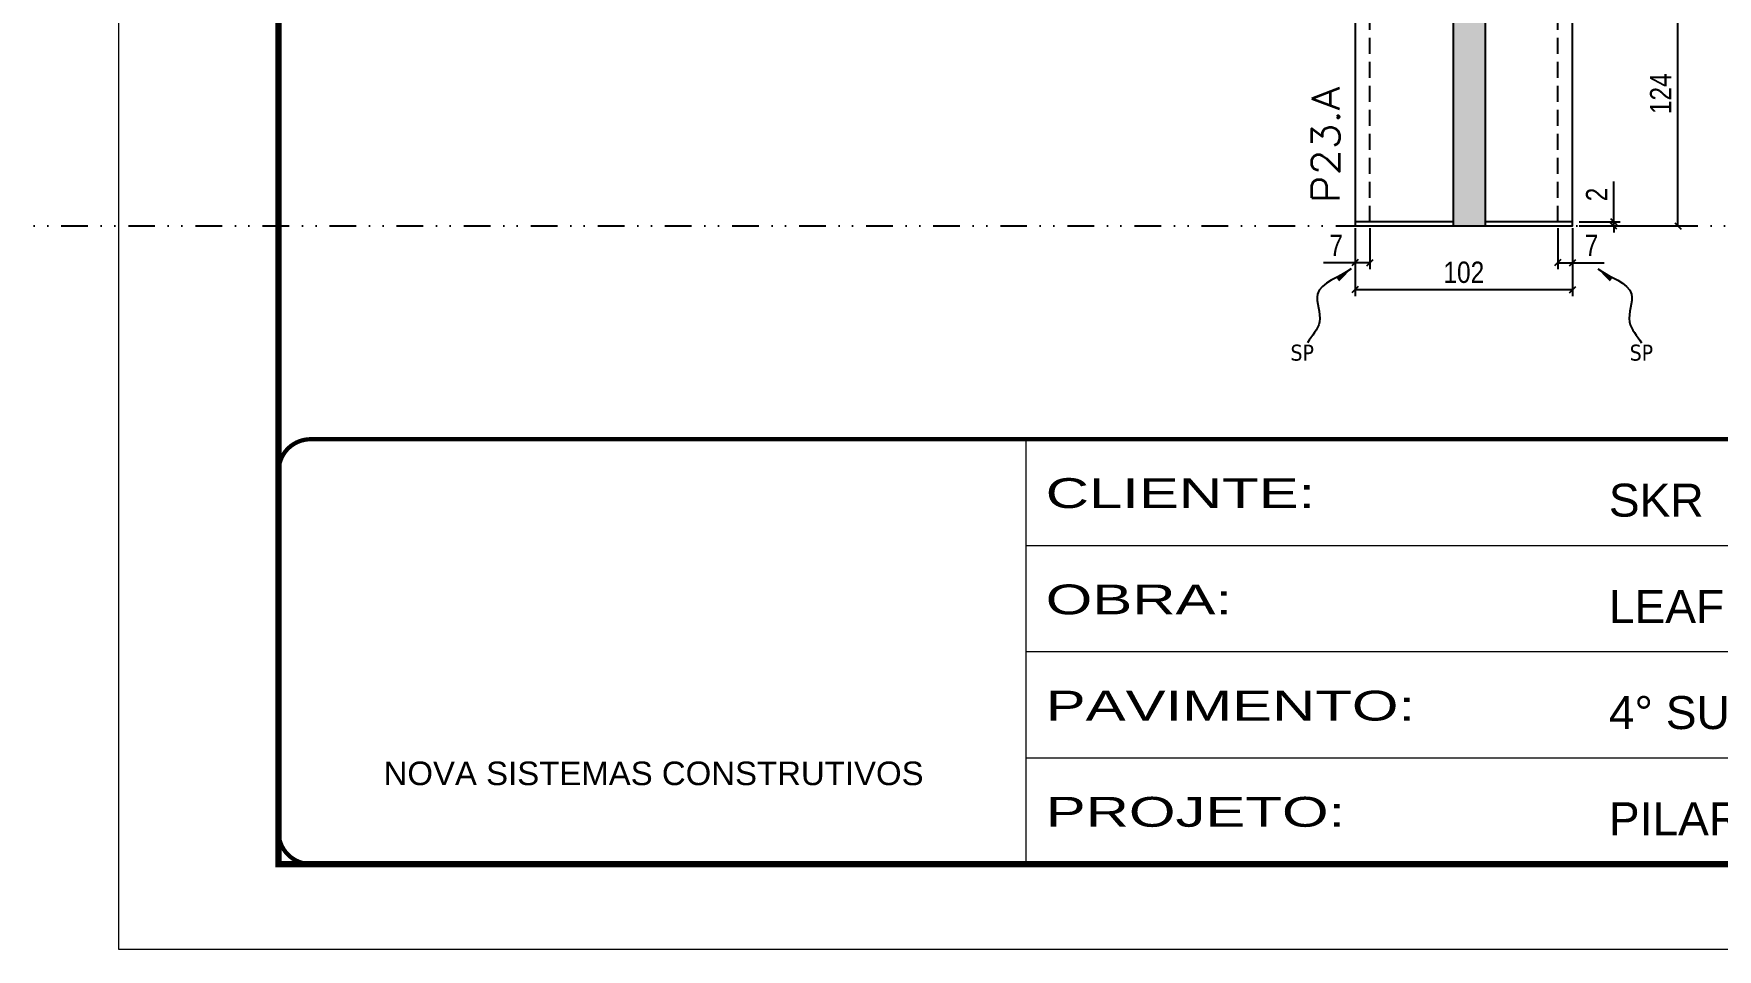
# Model space of a CAD drawing. Header units: millimetres. Extents: x 13777 to 27878, y -21631 to 6985.
# Drawn here: x 19142 to 19932, y 192 to 621 of the extents above; entities that cross this region are included whole.
import ezdxf

# ---------------------------------------------------------------- set-up
doc = ezdxf.new("R2010")
doc.units = ezdxf.units.MM
for name, pattern in [('CONTINUO', [0]), ('DASHED', [0.75, 0.5, -0.25]), ('DIVIDE2', [0.625, 0.25, -0.125, 0, -0.125, 0, -0.125]), ('HIDDEN', [0.375, 0.25, -0.125])]:
    doc.linetypes.add(name, pattern=pattern)
for name, color, linetype in [('COTA', 241, 'Continuous'), ('Nível', 160, 'Continuous'), ('Painéis', 200, 'Continuous'), ('Sarrafo de Pressão', 42, 'HIDDEN'), ('texto', 7, 'Continuous')]:
    doc.layers.add(name, color=color, linetype=linetype)
for name, color, linetype, lineweight in [('Folhas', 255, 'Continuous', 9), ('SARRAFO DE PRESSAO', 251, 'DASHED', 9), ('Texto Seção', 7, 'Continuous', 15)]:
    doc.layers.add(name, color=color, linetype=linetype, lineweight=lineweight)
doc.styles.add('ARIAL', font='arial.ttf')
doc.styles.add('COTA TECNICA', font='techl___.ttf', dxfattribs={"height": 10})
doc.styles.add('COTA TECNICA-50', font='techl___.ttf', dxfattribs={"height": 10})
doc.styles.add('REGUA-120', font='ROMANS.shx', dxfattribs={"height": 15})
doc.styles.get("Standard").update_dxf_attribs({"font": 'arial.ttf'})
doc.styles.add('Tecnologia', font='')
doc.styles.get('Tecnologia').set_extended_font_data('Forgotten Futurist')
doc.dimstyles.new('COTA PAINEL-50', dxfattribs={"dimtxt": 10, "dimasz": 3, "dimexe": 3, "dimexo": 3, "dimgap": 3, "dimtad": 1, "dimdec": 1, "dimzin": 12, "dimdsep": 46, "dimtxsty": 'COTA TECNICA-50', "dimblk1": 'OBLIQUE', "dimblk2": 'OBLIQUE', "dimsah": 1, "dimcen": 0.9, "dimclrd": 4, "dimclre": 4, "dimclrt": 240, "dimadec": 1, "dimazin": 3, "dimtfac": 1, "dimtdec": 1, "dimtmove": 0, "dimatfit": 3, "dimfxl": 1, "dimtolj": 1, "dimtzin": 12, "dimarcsym": 0})
doc.dimstyles.new('PAINEL', dxfattribs={"dimtxt": 10, "dimasz": 3, "dimexe": 3, "dimexo": 3, "dimgap": 3, "dimtad": 1, "dimdec": 1, "dimzin": 12, "dimdsep": 46, "dimtxsty": 'COTA TECNICA', "dimblk1": 'OBLIQUE', "dimblk2": 'OBLIQUE', "dimsah": 1, "dimcen": 0.9, "dimclrd": 4, "dimclre": 4, "dimclrt": 240, "dimadec": 1, "dimazin": 3, "dimtfac": 1, "dimtdec": 1, "dimtmove": 0, "dimatfit": 3, "dimfxl": 1, "dimtolj": 1, "dimtzin": 12, "dimarcsym": 0})
doc.dimstyles.get("Standard").update_dxf_attribs({"dimtxt": 0.18, "dimasz": 0.18, "dimexe": 0.18, "dimexo": 0.0625, "dimgap": 0.09, "dimtad": 0, "dimtih": 1, "dimtoh": 1, "dimdec": 4, "dimzin": 0, "dimdsep": 46, "dimtxsty": 'Standard', "dimcen": 0.09, "dimadec": 0, "dimazin": 0, "dimtfac": 1, "dimtdec": 4, "dimtofl": 0, "dimtmove": 0, "dimatfit": 3, "dimfxl": 1, "dimtolj": 1, "dimtzin": 0, "dimarcsym": 0})

# ---------------------------------------------------------------- blocks, each defined once
blk = doc.blocks.new('9999999999')
at = {"color": 30, "linetype": 'CONTINUO'}
for p, q in [((98564.56, 34230.21), (98564.56, 34429.45)), ((98564.56, 34379.64), (99583.98, 34379.64)), ((98564.56, 34329.83), (99487.98, 34329.83)), ((98564.56, 34280.02), (99487.98, 34280.02))]:
    blk.add_line(p, q, dxfattribs=at)
at = {"color": 30, "linetype": 'CONTINUO', "const_width": 2}
blk.add_lwpolyline([(99583.98, 34230.21), (99583.98, 34414.45, 0.414214), (99568.98, 34429.45), (98228.98, 34429.45, 0.414214), (98213.98, 34414.45), (98213.98, 34245.21, 0.414214), (98228.98, 34230.21), (99583.98, 34230.21)], format="xyb", dxfattribs=at)
at = {"layer": 'Folhas'}
blk.add_lwpolyline([(98138.98, 34190.21), (99623.98, 34190.21), (99623.98, 35240.21), (98138.98, 35240.21)], close=True, dxfattribs=at)
at = {"layer": 'Folhas', "color": 30, "const_width": 3}
blk.add_lwpolyline([(98213.98, 34230.21), (99583.98, 34230.21), (99583.98, 35200.21), (98213.98, 35200.21)], close=True, dxfattribs=at)
at = {"color": 7, "linetype": 'Continuous', "ltscale": 5, "style": 'ARIAL'}
for s, height, p in [('SKR', 15.483, (98837.68, 34393.13)), ('LEAF LOEFGREN', 15.4829, (98837.68, 34343.32)), ('4° SUBSOLO', 15.483, (98837.68, 34293.51)), ('NOVA SISTEMAS CONSTRUTIVOS', 11.0592, (98263.19, 34267.21)), ('PILARES', 15.483, (98837.68, 34243.7))]:
    blk.add_text(s, height=height, dxfattribs=at).set_placement(p)
at = {"layer": 'Folhas', "color": 7, "style": 'Tecnologia', "width": 1.5}
for s, p in [('CLIENTE:', (98573.65, 34397.17)), ('OBRA:', (98573.65, 34347.31)), ('PAVIMENTO:', (98573.65, 34297.5)), ('PROJETO:', (98573.65, 34247.69))]:
    blk.add_text(s, height=14, dxfattribs=at).set_placement(p)
blk = doc.blocks.new('_Oblique')
at = {"color": 0, "linetype": 'ByBlock', "lineweight": -2}
blk.add_line((-0.5, -0.5), (0.5, 0.5), dxfattribs=at)
blk = doc.blocks.new('*D653')
at = {"layer": 'COTA', "color": 4, "lineweight": -2, "transparency": 16777216}
for p, q in [((19761.68, 530.13), (19761.68, 498.24)), ((19863.68, 530.13), (19863.68, 498.24)), ((19863.68, 501.24), (19761.68, 501.24))]:
    blk.add_line(p, q, dxfattribs=at)
at = {"layer": 'Defpoints', "color": 0, "transparency": 16777216}
for p in [(19761.68, 533.13), (19863.68, 533.13), (19761.68, 501.24)]:
    blk.add_point(p, dxfattribs=at)
at = {"layer": 'COTA', "color": 4, "lineweight": -2, "transparency": 16777216, "xscale": 3, "yscale": 3, "zscale": 3, "rotation": 180}
blk.add_blockref('_Oblique', (19761.68, 501.24), dxfattribs=at)
at = {"layer": 'COTA', "color": 4, "lineweight": -2, "transparency": 16777216, "xscale": 3, "yscale": 3, "zscale": 3}
blk.add_blockref('_Oblique', (19863.68, 501.24), dxfattribs=at)
at = {"layer": 'COTA', "color": 240, "transparency": 16777216, "insert": (19812.68, 509.34), "char_height": 10, "attachment_point": 5, "style": 'COTA TECNICA'}
blk.add_mtext('\\A1;102', dxfattribs=at)
blk = doc.blocks.new('*D654')
at = {"layer": 'COTA', "color": 4, "lineweight": -2, "transparency": 16777216}
for p, q in [((19856.68, 530.13), (19856.68, 510.89)), ((19863.68, 528.13), (19863.68, 510.89)), ((19856.68, 513.89), (19863.68, 513.89)), ((19863.68, 513.89), (19878.41, 513.89))]:
    blk.add_line(p, q, dxfattribs=at)
at = {"layer": 'Defpoints', "color": 0, "transparency": 16777216}
for p in [(19856.68, 533.13), (19863.68, 531.13), (19863.68, 513.89)]:
    blk.add_point(p, dxfattribs=at)
at = {"layer": 'COTA', "color": 4, "lineweight": -2, "transparency": 16777216, "xscale": 3, "yscale": 3, "zscale": 3, "rotation": 180}
blk.add_blockref('_Oblique', (19856.68, 513.89), dxfattribs=at)
at = {"layer": 'COTA', "color": 4, "lineweight": -2, "transparency": 16777216, "xscale": 3, "yscale": 3, "zscale": 3}
blk.add_blockref('_Oblique', (19863.68, 513.89), dxfattribs=at)
at = {"layer": 'COTA', "color": 240, "transparency": 16777216, "insert": (19872.54, 521.97), "char_height": 10, "attachment_point": 5, "style": 'COTA TECNICA-50'}
blk.add_mtext('\\A1;7', dxfattribs=at)
blk = doc.blocks.new('*D655')
at = {"layer": 'COTA', "color": 4, "lineweight": -2, "transparency": 16777216}
for p, q in [((19768.68, 530.13), (19768.68, 510.89)), ((19761.68, 528.13), (19761.68, 510.89)), ((19761.68, 513.89), (19746.95, 513.89)), ((19768.68, 513.89), (19761.68, 513.89))]:
    blk.add_line(p, q, dxfattribs=at)
at = {"layer": 'Defpoints', "color": 0, "transparency": 16777216}
for p in [(19761.68, 531.13), (19768.68, 533.13), (19761.68, 513.89)]:
    blk.add_point(p, dxfattribs=at)
at = {"layer": 'COTA', "color": 4, "lineweight": -2, "transparency": 16777216, "xscale": 3, "yscale": 3, "zscale": 3, "rotation": 180}
blk.add_blockref('_Oblique', (19761.68, 513.89), dxfattribs=at)
at = {"layer": 'COTA', "color": 4, "lineweight": -2, "transparency": 16777216, "xscale": 3, "yscale": 3, "zscale": 3}
blk.add_blockref('_Oblique', (19768.68, 513.89), dxfattribs=at)
at = {"layer": 'COTA', "color": 240, "transparency": 16777216, "insert": (19752.81, 521.97), "char_height": 10, "attachment_point": 5, "style": 'COTA TECNICA-50'}
blk.add_mtext('\\A1;7', dxfattribs=at)
blk = doc.blocks.new('*D656')
at = {"layer": 'COTA', "color": 4, "lineweight": -2, "transparency": 16777216}
for p, q in [((19882.94, 533.13), (19882.94, 551.94)), ((19866.68, 533.13), (19885.94, 533.13)), ((19866.68, 531.13), (19885.94, 531.13)), ((19882.94, 531.13), (19882.94, 533.13)), ((19882.94, 531.13), (19882.94, 528.13))]:
    blk.add_line(p, q, dxfattribs=at)
at = {"layer": 'Defpoints', "color": 0, "transparency": 16777216}
for p in [(19863.68, 533.13), (19863.68, 531.13), (19882.94, 531.13)]:
    blk.add_point(p, dxfattribs=at)
at = {"layer": 'COTA', "color": 4, "lineweight": -2, "transparency": 16777216, "xscale": 3, "yscale": 3, "zscale": 3}
for p, rotation in [((19882.94, 533.13), 270), ((19882.94, 531.13), 90)]:
    blk.add_blockref('_Oblique', p, dxfattribs=dict(at, rotation=rotation))
at = {"layer": 'COTA', "color": 240, "transparency": 16777216, "insert": (19874.94, 545.88), "char_height": 10, "attachment_point": 5, "rotation": 90, "style": 'COTA TECNICA-50'}
blk.add_mtext('\\A1;2', dxfattribs=at)
blk = doc.blocks.new('*D659')
at = {"layer": 'COTA', "color": 4, "linetype": 'ByBlock', "lineweight": -2, "transparency": 16777216}
for p, q in [((19866.68, 655.13), (19916.05, 655.13)), ((19913.05, 531.13), (19913.05, 655.13)), ((19866.68, 531.13), (19916.05, 531.13))]:
    blk.add_line(p, q, dxfattribs=at)
at = {"layer": 'Defpoints', "color": 0, "linetype": 'ByBlock', "transparency": 16777216}
for p in [(19863.68, 655.13), (19913.05, 655.13), (19863.68, 531.13)]:
    blk.add_point(p, dxfattribs=at)
at = {"layer": 'COTA', "color": 4, "linetype": 'ByBlock', "lineweight": -2, "transparency": 16777216, "xscale": 3, "yscale": 3, "zscale": 3}
for p, rotation in [((19913.05, 655.13), 90), ((19913.05, 531.13), 270)]:
    blk.add_blockref('_Oblique', p, dxfattribs=dict(at, rotation=rotation))
at = {"layer": 'COTA', "color": 240, "linetype": 'ByBlock', "transparency": 16777216, "insert": (19904.97, 593.13), "char_height": 10, "attachment_point": 5, "rotation": 90, "style": 'COTA TECNICA'}
blk.add_mtext('\\A1;124', dxfattribs=at)
blk = doc.blocks.new('*D660')
at = {"layer": 'COTA', "color": 4, "linetype": 'ByBlock', "lineweight": -2, "transparency": 16777216}
for p, q in [((19866.68, 655.13), (19916.05, 655.13)), ((19913.05, 531.13), (19913.05, 655.13)), ((19866.68, 531.13), (19916.05, 531.13))]:
    blk.add_line(p, q, dxfattribs=at)
at = {"layer": 'Defpoints', "color": 0, "linetype": 'ByBlock', "transparency": 16777216}
for p in [(19863.68, 655.13), (19913.05, 655.13), (19863.68, 531.13)]:
    blk.add_point(p, dxfattribs=at)
at = {"layer": 'COTA', "color": 4, "linetype": 'ByBlock', "lineweight": -2, "transparency": 16777216, "xscale": 3, "yscale": 3, "zscale": 3}
for p, rotation in [((19913.05, 655.13), 90), ((19913.05, 531.13), 270)]:
    blk.add_blockref('_Oblique', p, dxfattribs=dict(at, rotation=rotation))
at = {"layer": 'COTA', "color": 240, "linetype": 'ByBlock', "transparency": 16777216, "insert": (19904.97, 593.13), "char_height": 10, "attachment_point": 5, "rotation": 90, "style": 'COTA TECNICA'}
blk.add_mtext('\\A1;124', dxfattribs=at)

msp = doc.modelspace()

# ---------------------------------------------------------------- hatches: boundary and pattern name
at = {"layer": 'COTA'}
h = msp.add_hatch(dxfattribs=at)
h.set_pattern_fill('AR-CONC', color=256, scale=0.03)
h.set_pattern_definition([(50, (28.2433, 0), (5.4655401, -0.4781726), [0.5715, -6.2865]), (355, (28.2433, 0), (-1.0573026, 5.7317054), [0.4572, -5.0292175]), (100.451445, (28.699, -0.04), (4.4082374, 5.2535326), [0.4857003, -5.3427073]), (46.1842, (28.243, 1.524), (8.1323712, -1.2612698), [0.85725, -9.42975]), (96.635558, (28.921, 1.419), (7.122124, 7.4227837), [0.7285507, -8.0140682]), (351.18415, (28.243, 1.524), (7.122124, 7.4227837), [0.685799, -7.543792]), (21, (29.0053, 1.143), (4.5484317, -3.0679559), [0.5715, -6.2865]), (326, (29.0053, 1.143), (1.8540609, 5.525639), [0.4572, -5.0292]), (71.451445, (29.3844, 0.8873), (6.4024926, 2.457683), [0.4857003, -5.3426981]), (37.5, (28.2433, 0), (0.0926581, 2.53665117), [0, -4.96824, 0, -5.1054, 0, -5.04825]), (7.5, (28.2433, 0), (2.00458988, 3.00541724), [0, -2.91084, 0, -4.85394, 0, -1.92405]), (327.5, (26.544, 0), (4.06771786, -0.17186232), [0, -1.905, 0, -5.9436, 0, -7.8867]), (317.5, (25.782, 0), (4.44387544, 0.7627947), [0, -2.4765, 0, -3.94716, 0, -5.6007])])
h.paths.add_polyline_path([(19761.68, 857.13), (19761.68, 820.13), (19807.68, 820.13), (19807.68, 531.13), (19822.68, 531.13), (19822.68, 857.13)])

# ---------------------------------------------------------------- linework, layer by layer
at = {"layer": 'Nível', "color": 4, "linetype": 'DIVIDE2', "ltscale": 50}
msp.add_line((13777.11, 531.13), (21531.15, 531.13), dxfattribs=at)
at = {"layer": 'Painéis'}
for p, q in [((19822.68, 857.13), (19822.68, 531.13)), ((19863.68, 533.13), (19863.68, 857.13)), ((19761.68, 820.13), (19761.68, 533.13)), ((19807.68, 820.13), (19807.68, 531.13))]:
    msp.add_line(p, q, dxfattribs=at)
msp.add_lwpolyline([(19807.68, 533.13), (19761.68, 533.13), (19761.68, 531.13), (19863.68, 531.13), (19863.68, 533.13), (19822.68, 533.13)], dxfattribs=at)
at = {"layer": 'Sarrafo de Pressão', "ltscale": 30}
for p, q in [((19768.68, 533.13), (19768.68, 655.13)), ((19856.68, 533.13), (19856.68, 655.13))]:
    msp.add_line(p, q, dxfattribs=at)

# ---------------------------------------------------------------- block references
at = {"layer": 'SARRAFO DE PRESSAO', "color": 6, "linetype": 'ByBlock'}
msp.add_blockref('9999999999', (-78957.01, -33998.35), dxfattribs=at)

# ---------------------------------------------------------------- texts
at = {"layer": 'texto', "color": 0, "char_height": 7.5, "attachment_point": 5}
for insert in [(19736.9, 471.64), (19895.93, 471.64)]:
    msp.add_mtext('{\\fTahoma|b0|i0|c0|p34;\\C4;SP}', dxfattribs=dict(at, insert=insert))
at = {"layer": 'Texto Seção', "style": 'REGUA-120', "width": 1.1}
msp.add_text('P23.A', height=13, rotation=90, dxfattribs=at).set_placement((19754.43, 541.9))

# ---------------------------------------------------------------- dimensions: what is measured, and where the dimension line sits
at = {"layer": 'COTA', "linetype": 'ByBlock'}
for picture in ['*D659', '*D660']:
    dim = msp.add_aligned_dim(p1=(19863.68, 531.13), p2=(19863.68, 655.13), distance=-49.37, dimstyle='PAINEL', dxfattribs=at)
    dim.commit()
    dim.dimension.update_dxf_attribs({"geometry": picture, "text_midpoint": (19904.97, 593.13)})
at = {"layer": 'COTA'}
dim = msp.add_linear_dim(base=(19882.94, 531.13), p1=(19863.68, 533.13), p2=(19863.68, 531.13), angle=90, dimstyle='COTA PAINEL-50', dxfattribs=at)
dim.commit()
dim.dimension.update_dxf_attribs({"geometry": '*D656', "text_midpoint": (19882.94, 545.88), "dimtype": 160})
dim = msp.add_linear_dim(base=(19761.68, 513.89), p1=(19768.68, 533.13), p2=(19761.68, 531.13), angle=180, dimstyle='COTA PAINEL-50', dxfattribs=at)
dim.commit()
dim.dimension.update_dxf_attribs({"geometry": '*D655', "text_midpoint": (19752.81, 521.97)})
dim = msp.add_linear_dim(base=(19761.68, 501.24), p1=(19863.68, 533.13), p2=(19761.68, 533.13), angle=180, dimstyle='PAINEL', override={"dimarcsym": 2}, dxfattribs=at)
dim.commit()
dim.dimension.update_dxf_attribs({"geometry": '*D653', "text_midpoint": (19812.68, 509.34)})
dim = msp.add_linear_dim(base=(19863.68, 513.89), p1=(19856.68, 533.13), p2=(19863.68, 531.13), dimstyle='COTA PAINEL-50', dxfattribs=at)
dim.commit()
dim.dimension.update_dxf_attribs({"geometry": '*D654', "text_midpoint": (19872.54, 521.97)})

# ---------------------------------------------------------------- leaders
at = {"layer": 'COTA', "path_type": 1}
for points in [[(19759.85, 510.95), (19744.07, 499.12), (19744.99, 486.11), (19739.44, 476.33)], [(19875.51, 510.95), (19891.29, 499.12), (19890.37, 486.11), (19895.92, 476.33)]]:
    msp.add_leader(points, dimstyle='Standard', override={"dimasz": 8}, dxfattribs=at)

doc.saveas('drawing.dxf')
